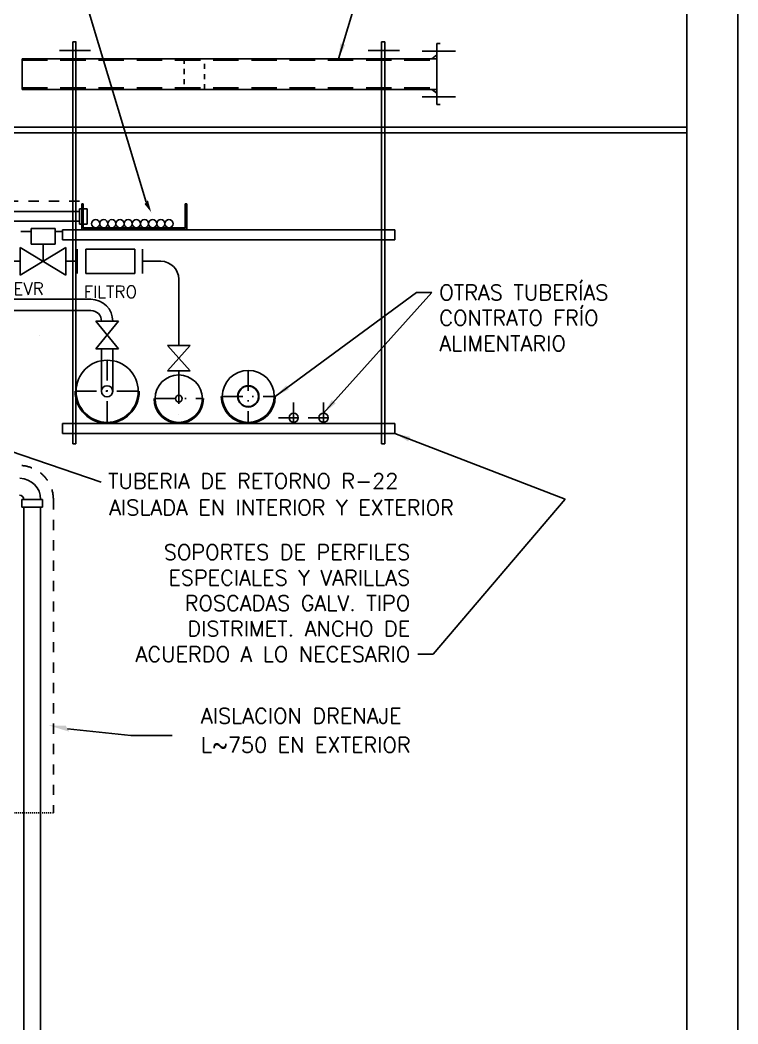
# Model space of a CAD drawing. Extents: x 2682 to 23682, y -29604 to -17724.
# Drawn here: x 18074 to 19482, y -20715 to -18745 of the extents above; entities that cross this region are included whole.
import ezdxf
from ezdxf.enums import TextEntityAlignment as Align

# ---------------------------------------------------------------- set-up
doc = ezdxf.new("R2010")
doc.units = 0
doc.header["$MEASUREMENT"] = 0
for name, pattern in [('CEN5', [80, 40, -20, 0, -20]), ('CONTINOUS', [0]), ('PUN1', [4, 2, -2]), ('PUN10', [40, 20, -20]), ('PUN25', [75, 50, -25]), ('PUN5', [20, 10, -10])]:
    doc.linetypes.add(name, pattern=pattern)
doc.layers.get('0').update_dxf_attribs({"linetype": 'CONTINUOUS'})
for name, color, linetype in [('0.6', 15, 'CONTINUOUS'), ('A_estructura-s', 6, 'CONTINOUS'), ('FI', 2, 'CONTINUOUS'), ('ME', 7, 'CONTINUOUS'), ('MF', 19, 'CONTINUOUS'), ('TX', 13, 'CONTINUOUS')]:
    doc.layers.add(name, color=color, linetype=linetype)
doc.styles.add('ROMANS', font='romans')
doc.styles.get("Standard").update_dxf_attribs({"font": 'ITALIC'})
doc.dimstyles.get("Standard").update_dxf_attribs({"dimtxt": 0.18, "dimasz": 0.18, "dimexe": 0.18, "dimexo": 0.0625, "dimgap": 0.09, "dimtad": 0, "dimtih": 1, "dimtoh": 1, "dimdec": 4, "dimzin": 0, "dimdsep": 46, "dimtxsty": 'Standard', "dimcen": 0.09, "dimadec": 0, "dimazin": 0, "dimtfac": 1, "dimtdec": 4, "dimtofl": 0, "dimtmove": 0, "dimatfit": 3, "dimfxl": 1, "dimtolj": 1, "dimtzin": 0, "dimarcsym": 0})

msp = doc.modelspace()

# ---------------------------------------------------------------- linework, layer by layer
for p, q in [((18150.82503, -18804.79627), (18211.90875, -18804.79627)), ((18150.82503, -18804.79698), (18211.90875, -18804.79698)), ((18756.82503, -18804.79627), (18817.90875, -18804.79627)), ((18156.95707, -19156.50685), (18808.95707, -19156.50685)), ((18156.95707, -19156.50685), (18156.95707, -19176.50685)), ((18808.95707, -19156.50685), (18808.95707, -19176.50685)), ((18156.95707, -19176.50685), (18808.95707, -19176.50685)), ((18156.95707, -19536.50685), (18808.95707, -19536.50685)), ((18156.95707, -19536.50685), (18156.95707, -19556.50685)), ((18808.95707, -19536.50685), (18808.95707, -19556.50685)), ((18156.95707, -19556.50685), (18808.95707, -19556.50685))]:
    msp.add_line(p, q)
at = {"layer": '0.6'}
msp.add_line((19382.06483, -23593.22941), (19382.06483, -17853.22941), dxfattribs=at)
at = {"layer": 'A_estructura-s'}
for p, q in [((18194.52085, -19105.50685), (18197.52085, -19105.50685)), ((18194.52085, -19155.50685), (18194.52085, -19105.50685)), ((18197.52085, -19152.50685), (18197.52085, -19105.50685)), ((18397.52085, -19105.50685), (18400.52085, -19105.50685)), ((18397.52085, -19152.50685), (18397.52085, -19105.50685)), ((18400.52085, -19155.50685), (18400.52085, -19105.50685)), ((18190.02085, -19120.56563), (18038.08827, -19120.56563)), ((18205.02085, -19115.50685), (18190.02085, -19115.50685)), ((18190.02085, -19145.50685), (18190.02085, -19115.50685)), ((18205.02085, -19145.50685), (18205.02085, -19115.50685)), ((18190.02085, -19139.56563), (18038.08827, -19139.56563)), ((18205.02085, -19145.50685), (18190.02085, -19145.50685)), ((18197.52085, -19152.50685), (18397.52085, -19152.50685)), ((18194.52085, -19155.50685), (18400.52085, -19155.50685))]:
    msp.add_line(p, q, dxfattribs=at)
for centre in [(18221.70906, -19144.50685), (18237.70906, -19144.50685), (18253.70906, -19144.50685), (18269.70906, -19144.50685), (18285.70906, -19144.50685), (18301.70906, -19144.50685), (18317.70906, -19144.50685), (18333.70906, -19144.50685), (18349.70906, -19144.50685), (18365.70906, -19144.50685)]:
    msp.add_circle(centre, 8, dxfattribs=at)
at = {"layer": 'FI'}
for p, q in [((19482.06483, -17723.99649), (19482.06483, -23663.99649)), ((18176.95707, -18787.81104), (18176.95707, -19576.50685)), ((18176.95707, -18787.81104), (18182.95707, -18787.81104)), ((18177.41035, -18787.81175), (18183.41035, -18787.81175)), ((18182.95707, -18787.81104), (18182.95707, -19576.50685)), ((18782.95707, -18787.81104), (18782.95707, -19576.50685)), ((18782.95707, -18787.81104), (18789.41035, -18787.81104)), ((18788.95707, -18787.81104), (18788.95707, -19576.50685)), ((18891.54158, -18790.8246), (18891.54158, -18910.8246)), ((18891.54158, -18790.8246), (18897.54159, -18790.8246)), ((18862.75956, -18805.8246), (18928.01981, -18805.8246)), ((18881.71816, -18820.8246), (18891.54158, -18813.19288)), ((18077.41035, -18820.8246), (18077.41035, -18880.8246)), ((18077.41035, -18820.8246), (18891.54158, -18820.8246)), ((18077.41035, -18880.8246), (18891.54158, -18880.8246)), ((18862.75956, -18895.8246), (18928.01981, -18895.8246)), ((18881.71816, -18880.8246), (18891.54158, -18888.45632)), ((18891.54158, -18910.8246), (18897.54161, -18910.8246)), ((18094.98645, -19153.85448), (18094.98645, -19184.47083)), ((18142.23645, -19153.85448), (18094.98645, -19153.85448)), ((18142.23645, -19184.47083), (18142.23645, -19153.85448)), ((18073.61145, -19191.35448), (18073.61145, -19245.35448)), ((18073.61145, -19191.35448), (18163.61145, -19245.35448)), ((18073.61145, -19245.35448), (18163.61145, -19191.35448)), ((18094.98645, -19184.47083), (18142.23645, -19184.47083)), ((18118.61145, -19218.35448), (18118.61145, -19184.47083)), ((18163.61145, -19191.35448), (18163.61145, -19245.35448)), ((18185.62538, -19242.35448), (18185.62538, -19194.35448)), ((18202.42538, -19242.35448), (18202.42538, -19194.35448)), ((18202.42538, -19194.35448), (18298.42538, -19194.35448)), ((18298.42538, -19194.35448), (18298.42538, -19242.35448)), ((18313.42538, -19194.35448), (18313.42538, -19242.35448)), ((17488.08827, -19218.35448), (18073.61145, -19218.35448)), ((18163.61145, -19218.35448), (18185.62538, -19218.35448)), ((18313.42538, -19218.35448), (18349.82887, -19218.35448)), ((18298.42538, -19242.35448), (18202.42538, -19242.35448)), ((18384.82887, -19383.76841), (18384.82887, -19253.35448)), ((18212.3879, -19292.9821), (17652.83956, -19292.9821)), ((18212.3879, -19314.9821), (17652.83956, -19314.9821)), ((18266.53393, -19390.50685), (18222.24186, -19335.9821)), ((18222.24186, -19390.50685), (18266.53393, -19335.9821)), ((18266.53393, -19335.9821), (18222.24186, -19335.9821)), ((18233.3879, -19335.9821), (18233.3714, -19335.14993)), ((18255.3879, -19335.9821), (18255.3714, -19334.79119)), ((18111.59942, -19364.91968), (18111.49935, -19364.91968)), ((18362.68284, -19433.26841), (18406.97491, -19383.76841)), ((18406.97491, -19433.26841), (18362.68284, -19383.76841)), ((18406.97491, -19383.76841), (18362.68284, -19383.76841)), ((18266.53393, -19390.50685), (18222.24186, -19390.50685)), ((18233.3714, -19473.50685), (18233.3879, -19390.50685)), ((18255.3714, -19473.50685), (18255.3879, -19390.50685)), ((18406.97491, -19433.26841), (18362.68284, -19433.26841)), ((18176.95707, -19576.50685), (18182.95707, -19576.50685)), ((18782.95707, -19576.50685), (18788.95707, -19576.50685)), ((18117.77155, -19685.86216), (18076.91515, -19685.86216)), ((18076.91515, -19700.79046), (18076.91515, -19685.86216)), ((18117.77155, -19700.79046), (18076.91515, -19700.79046)), ((18080.84365, -19700.79046), (18080.84365, -21646.01254)), ((18113.84305, -19700.79046), (18113.84305, -21646.01254)), ((18117.77155, -19700.79046), (18117.77155, -19685.86216))]:
    msp.add_line(p, q, dxfattribs=at)
at = {"layer": 'FI', "linetype": 'CEN5'}
for p, q in [((18244.3714, -19412.50685), (18244.3714, -19534.50685)), ((18521.32887, -19432.50685), (18521.32887, -19534.50685)), ((18384.82887, -19458.13365), (18384.82887, -19534.50685)), ((18183.3714, -19473.50685), (18305.3714, -19473.50685)), ((18338.32887, -19488.00685), (18431.32887, -19488.00685)), ((18470.32887, -19483.50685), (18572.32887, -19483.50685)), ((18610.31954, -19495.63365), (18610.31954, -19555.38004)), ((18668.94296, -19495.63365), (18668.94296, -19555.38004)), ((18580.44634, -19525.50685), (18640.19273, -19525.50685)), ((18639.06977, -19525.50685), (18698.81616, -19525.50685))]:
    msp.add_line(p, q, dxfattribs=at)
at = {"layer": 'FI', "linetype": 'PUN10'}
msp.add_line((18138.84305, -19685.86216), (18138.84305, -20300.79046), dxfattribs=at)
at = {"layer": 'FI', "linetype": 'PUN1'}
msp.add_line((18138.84305, -20300.79046), (18055.84365, -20300.79046), dxfattribs=at)
at = {"layer": 'FI'}
for centre, radius in [((18244.3714, -19473.50685), 61), ((18384.82887, -19488.00685), 46.5), ((18521.32887, -19483.50685), 51), ((18244.3714, -19473.50685), 11), ((18521.32887, -19483.50685), 21), ((18521.32887, -19483.50685), 20), ((18384.82887, -19488.00685), 6.5), ((18610.31954, -19525.50685), 9), ((18668.94296, -19525.50685), 9)]:
    msp.add_circle(centre, radius, dxfattribs=at)
for centre, radius, start, end in [((18349.82887, -19253.35448), 35, 0, 90), ((18212.3879, -19335.9821), 43, 0, 90), ((18212.3879, -19335.9821), 21, 0, 90), ((18244.3714, -19473.50685), 63, 180, 0), ((18384.82887, -19488.00685), 48.5, 180, 0), ((18521.32887, -19483.50685), 53, 180, 0), ((18072.20095, -19685.86216), 41.6421, 0, 88.85), ((18072.20095, -19685.86216), 8.6427, 0, 88.85)]:
    msp.add_arc(centre, radius, start, end, dxfattribs=at)
at = {"layer": 'FI', "linetype": 'PUN10'}
msp.add_arc((18072.20095, -19685.86216), 66.6421, 0, 88.85, dxfattribs=at)
at = {"layer": 'ME'}
msp.add_line((18384.82887, -19482.98132), (18384.82887, -19433.26841), dxfattribs=at)
at = {"layer": 'MF', "linetype": 'PUN25'}
for p, q in [((18077.41035, -18823.8246), (18891.54158, -18823.8246)), ((18077.41035, -18877.8246), (18891.54158, -18877.8246))]:
    msp.add_line(p, q, dxfattribs=at)
at = {"layer": 'MF'}
for p, q in [((15784.99428, -18955.04981), (19382.06483, -18955.04981)), ((15784.99428, -18966.44981), (19382.06483, -18966.44981))]:
    msp.add_line(p, q, dxfattribs=at)
at = {"layer": 'MF', "linetype": 'PUN10'}
for p, q in [((18190.02085, -19100.56563), (18038.08827, -19100.56563)), ((18094.98645, -19159.56563), (18038.08827, -19159.56563)), ((18156.95707, -19159.56563), (18142.23645, -19159.56563))]:
    msp.add_line(p, q, dxfattribs=at)
at = {"layer": 'MF', "linetype": 'PUN5'}
msp.add_lwpolyline([(18435.2165, -18880.8246), (18435.2165, -18820.8246), (18395.2165, -18820.8246), (18395.2165, -18880.8246)], close=True, dxfattribs=at)
at = {"layer": 'TX'}
for p, q in [((18321.09659, -19102.32525), (18209.28167, -18730.49547)), ((18166.64707, -20135.90561), (18290.60133, -20149.33268)), ((18290.60133, -20149.33268), (18372.06554, -20149.33268))]:
    msp.add_line(p, q, dxfattribs=at)
for points in [[(18324.40049, -19098.57235), (18317.7927, -19106.07815), (18330.85612, -19122.14863)], [(18170.00917, -20141.66241), (18163.28498, -20130.14881), (18129.6772, -20129.38087)]]:
    msp.add_solid(points, dxfattribs=at)

# ---------------------------------------------------------------- texts
at = {"layer": 'TX', "style": 'ROMANS'}
msp.add_text('EVR', height=24, dxfattribs=at).set_placement((18120.06367, -19272.1269), align=Align.MIDDLE_RIGHT)
for s, height, p in [('FILTRO', 24, (18198.14835, -19278.27612)), ('TUBERIA DE RETORNO R-22', 30, (18246.14773, -19649.58329)), ('AISLADA EN INTERIOR Y EXTERIOR', 30, (18248.48175, -19701.77623)), ('AISLACION DRENAJE', 30, (18428.54373, -20110.59619)), ('L~750 EN EXTERIOR', 30, (18428.54373, -20167.68039))]:
    msp.add_text(s, height=height, dxfattribs=at).set_placement(p, align=Align.MIDDLE_LEFT)
at = {"layer": 'TX', "char_height": 30, "style": 'ROMANS'}
for s, insert, attachment_point in [('OTRAS TUBERÍAS\\PCONTRATO FRÍO\\PALIMENTARIO', (18896.21257, -19264.47348), 1), ('SOPORTES DE PERFILES\\PESPECIALES Y VARILLAS\\PROSCADAS GALV. TIPO\\PDISTRIMET. ANCHO DE\\PACUERDO A LO NECESARIO', (18838.96803, -20004.47593), 9)]:
    msp.add_mtext(s, dxfattribs=dict(at, insert=insert, attachment_point=attachment_point))

# ---------------------------------------------------------------- leaders
at = {"layer": 'TX', "annotation_type": 0, "has_hookline": 1}
for points, hookline_direction, text_width in [([(18698.26399, -18820.8246), (18780.23813, -18549.42069), (18750.23813, -18549.42069)], 1, 594.28571), ([(18574.32887, -19483.50685), (18851.21257, -19279.47348), (18881.21257, -19279.47348)], 0, 367.14286), ([(18808.95707, -19556.50685), (19143.22383, -19685.47175), (18883.96803, -19989.47593), (18853.96803, -19989.47593)], 1, 614.28571)]:
    msp.add_leader(points, dimstyle='Standard', override={"dimtxt": 30, "dimasz": 30, "dimgap": 15, "dimtad": 0, "dimtih": 0, "dimdec": 0, "dimtxsty": 'ROMANS', "dimtdec": 0, "dimtix": 1, "dimtmove": 2}, dxfattribs=dict(at, hookline_direction=hookline_direction, text_width=text_width))
at = {"layer": 'TX'}
for points in [[(18668.94296, -19516.50685), (18881.21257, -19279.47348)], [(17635.23956, -19447.8482), (18232.66555, -19651.68391)]]:
    msp.add_leader(points, dimstyle='Standard', override={"dimtxt": 30, "dimasz": 30, "dimgap": 15, "dimtad": 0, "dimtih": 0, "dimdec": 0, "dimtxsty": 'ROMANS', "dimtdec": 0, "dimtix": 1, "dimtmove": 2}, dxfattribs=at)

doc.saveas('drawing.dxf')
